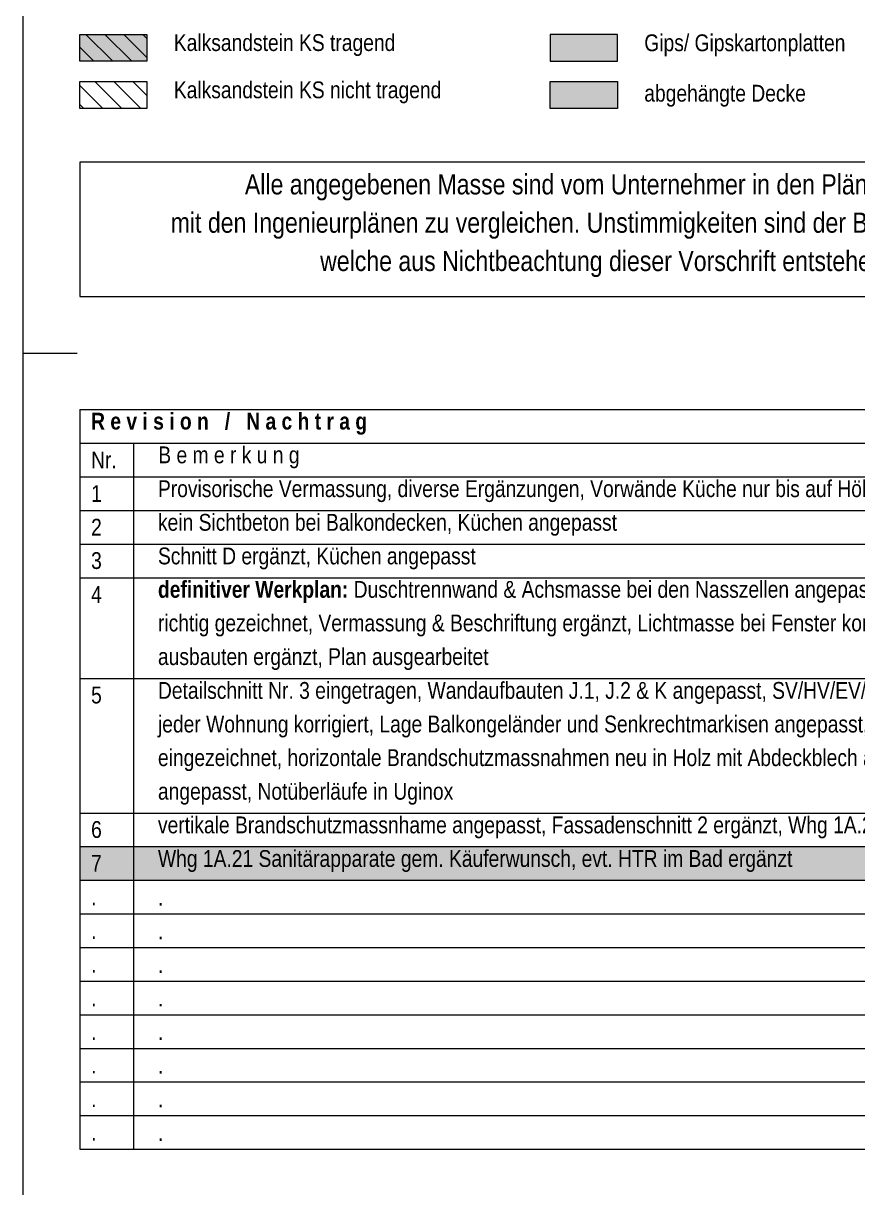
# Model space of a CAD drawing. Header units: metres. Extents: x 0.003 to 0.843, y 0.003 to 0.597.
# Drawn here: x 0.003 to 0.1272, y 0.1759 to 0.3491 of the extents above; entities that cross this region are included whole.
import ezdxf

# ---------------------------------------------------------------- set-up
doc = ezdxf.new("R2010")
doc.units = ezdxf.units.M
doc.linetypes.add('AUSGEZOGEN', pattern=[0])
doc.layers.add('Plankopf', color=7, linetype='AUSGEZOGEN', lineweight=13)
doc.layers.add('Raumbezeichnung', color=7, linetype='AUSGEZOGEN', lineweight=18)
doc.styles.add('ARIALNARROW', font='ARIALN.TTF')

msp = doc.modelspace()

# ---------------------------------------------------------------- hatches: boundary and pattern name
at = {"layer": 'Plankopf', "linetype": 'AUSGEZOGEN', "lineweight": 13}
for color, points in [(241, [(0.0114, 0.3474), (0.0114, 0.3434), (0.0214, 0.3434), (0.0214, 0.3474)]), (9, [(0.0814, 0.3434), (0.0914, 0.3434), (0.0914, 0.3474), (0.0814, 0.3474)]), (254, [(0.0914, 0.3364), (0.0914, 0.3404), (0.0814, 0.3404), (0.0814, 0.3364)]), (241, [(0.0114, 0.2266), (0.0114, 0.2216), (0.2044, 0.2216), (0.2044, 0.2266)])]:
    msp.add_hatch(color=color, dxfattribs=at).paths.add_polyline_path(points)

# ---------------------------------------------------------------- linework, layer by layer
at = {"layer": 'Plankopf', "color": 7, "linetype": 'AUSGEZOGEN', "lineweight": 13}
for p, q in [((0.003, 0.003), (0.003, 0.597)), ((0.0114, 0.3474), (0.0214, 0.3474)), ((0.0114, 0.3434), (0.0114, 0.3474)), ((0.01631, 0.3434), (0.01231, 0.3474)), ((0.01914, 0.3434), (0.01514, 0.3474)), ((0.0214, 0.34397), (0.01797, 0.3474)), ((0.0214, 0.3468), (0.0208, 0.3474)), ((0.0214, 0.3474), (0.0214, 0.3434)), ((0.0914, 0.3474), (0.0814, 0.3474)), ((0.0814, 0.3474), (0.0814, 0.3434)), ((0.0914, 0.3434), (0.0914, 0.3474)), ((0.01348, 0.3434), (0.0114, 0.34548)), ((0.0214, 0.3434), (0.0114, 0.3434)), ((0.0814, 0.3434), (0.0914, 0.3434)), ((0.0114, 0.3404), (0.0214, 0.3404)), ((0.0114, 0.3364), (0.0114, 0.3404)), ((0.01483, 0.3364), (0.0114, 0.33982)), ((0.01765, 0.3364), (0.01365, 0.3404)), ((0.02048, 0.3364), (0.01648, 0.3404)), ((0.0214, 0.33831), (0.01931, 0.3404)), ((0.0214, 0.3404), (0.0214, 0.3364)), ((0.0814, 0.3404), (0.0914, 0.3404)), ((0.0814, 0.3364), (0.0814, 0.3404)), ((0.0914, 0.3404), (0.0914, 0.3364)), ((0.012, 0.3364), (0.0114, 0.337)), ((0.0214, 0.3364), (0.0114, 0.3364)), ((0.0914, 0.3364), (0.0814, 0.3364)), ((0.0114, 0.3284), (0.0114, 0.3084)), ((0.2044, 0.3284), (0.0114, 0.3284)), ((0.0114, 0.3084), (0.2044, 0.3084)), ((0.003, 0.3), (0.011, 0.3)), ((0.0114, 0.2916), (0.2044, 0.2916)), ((0.0114, 0.2916), (0.0114, 0.1816)), ((0.0114, 0.2866), (0.2044, 0.2866)), ((0.0194, 0.2866), (0.0194, 0.1816)), ((0.0114, 0.2816), (0.2044, 0.2816)), ((0.0114, 0.2766), (0.2044, 0.2766)), ((0.0114, 0.2716), (0.2044, 0.2716)), ((0.0114, 0.2666), (0.2044, 0.2666)), ((0.0114, 0.2516), (0.2044, 0.2516)), ((0.0114, 0.2316), (0.2044, 0.2316)), ((0.0114, 0.2316), (0.2044, 0.2316)), ((0.0114, 0.2266), (0.2044, 0.2266)), ((0.0114, 0.2216), (0.2044, 0.2216)), ((0.0114, 0.2166), (0.2044, 0.2166)), ((0.0114, 0.2116), (0.2044, 0.2116)), ((0.0114, 0.2066), (0.2044, 0.2066)), ((0.0114, 0.2016), (0.2044, 0.2016)), ((0.0114, 0.1966), (0.2044, 0.1966)), ((0.0114, 0.1916), (0.2044, 0.1916)), ((0.0114, 0.1866), (0.2044, 0.1866)), ((0.0114, 0.1816), (0.2044, 0.1816))]:
    msp.add_line(p, q, dxfattribs=at)

# ---------------------------------------------------------------- texts
at = {"layer": 'Plankopf', "color": 7, "linetype": 'AUSGEZOGEN', "lineweight": 13, "attachment_point": 7, "style": 'ARIALNARROW'}
for s, insert, char_height, width in [('Kalksandstein\\~KS\\~tragend', (0.0254, 0.34418), 0.0025, 0.00125), ('Gips/\\~Gipskartonplatten', (0.0954, 0.34415), 0.0025, 0.00125), ('Kalksandstein\\~KS\\~nicht\\~tragend', (0.0254, 0.33715), 0.0025, 0.00125), ('abgehängte\\~Decke', (0.0954, 0.33665), 0.0025, 0.00125), ('Alle\\~angegebenen\\~Masse\\~sind\\~vom\\~Unternehmer\\~in\\~den\\~Plänen\\~und\\~am\\~Bau\\~zu\\~überprüfen\\~und', (0.03597, 0.3227), 0.003, 0.0015), ('mit\\~den\\~Ingenieurplänen\\~zu\\~vergleichen.\\~Unstimmigkeiten\\~sind\\~der\\~Bauleitung\\~sofort\\~mitzuteilen.\\~Für\\~Schäden,', (0.02493, 0.317), 0.003, 0.0015), ('welche\\~aus\\~Nichtbeachtung\\~dieser\\~Vorschrift\\~entstehen,\\~haftet\\~der\\~Unternehmer.', (0.04717, 0.3113), 0.003, 0.0015), ('\\fArial Narrow|i0|b1|c0|p0;R\\~e\\~v\\~i\\~s\\~i\\~o\\~n\\~\\~\\~/\\~\\~\\~N\\~a\\~c\\~h\\~t\\~r\\~a\\~g', (0.01309, 0.28786), 0.0025, 0.00125), ('B\\~e\\~m\\~e\\~r\\~k\\~u\\~n\\~g', (0.02309, 0.28286), 0.0025, 0.00125), ('Nr.', (0.01309, 0.28286), 0.0025, 0.00125), ('Provisorische\\~Vermassung,\\~diverse\\~Ergänzungen,\\~Vorwände\\~Küche\\~nur\\~bis\\~auf\\~Höhe\\~Küche', (0.02304, 0.27783), 0.0025, 0.00125), ('1', (0.01309, 0.27786), 0.0025, 0.00125), ('2', (0.01309, 0.27286), 0.0025, 0.00125), ('kein\\~Sichtbeton\\~bei\\~Balkondecken,\\~Küchen\\~angepasst', (0.02304, 0.27283), 0.0025, 0.00125), ('3', (0.01309, 0.26786), 0.0025, 0.00125), ('Schnitt\\~D\\~ergänzt,\\~Küchen\\~angepasst', (0.02304, 0.26783), 0.0025, 0.00125), ('4', (0.01309, 0.26286), 0.0025, 0.00125), ('Detailschnitt\\~Nr.\\~3\\~eingetragen,\\~Wandaufbauten\\~J.1,\\~J.2\\~&\\~K\\~angepasst,\\~SV/HV/EV/MM\\~&\\~Armaturen\\~&\\~Garderoben\\~in', (0.02304, 0.24783), 0.0025, 0.00125), ('5', (0.01309, 0.24786), 0.0025, 0.00125), ('jeder\\~Wohnung\\~korrigiert,\\~Lage\\~Balkongeländer\\~und\\~Senkrechtmarkisen\\~angepasst,\\~vertikale\\~Brandschutzmassnahme\\~', (0.02304, 0.24283), 0.0025, 0.00125), ('eingezeichnet,\\~horizontale\\~Brandschutzmassnahmen\\~neu\\~in\\~Holz\\~mit\\~Abdeckblech\\~aus\\~Uginox,\\~Fensteraussenmasse\\~', (0.02304, 0.23783), 0.0025, 0.00125), ('angepasst,\\~Notüberläufe\\~in\\~Uginox', (0.02304, 0.23283), 0.0025, 0.00125), ('6', (0.01309, 0.22786), 0.0025, 0.00125), ('vertikale\\~Brandschutzmassnhame\\~angepasst,\\~Fassadenschnitt\\~2\\~ergänzt,\\~Whg\\~1A.21\\~Käuferwünsche\\~eingetragen', (0.02304, 0.22783), 0.0025, 0.00125), ('7', (0.01309, 0.22286), 0.0025, 0.00125), ('Whg\\~1A.21\\~Sanitärapparate\\~gem.\\~Käuferwunsch,\\~evt.\\~HTR\\~im\\~Bad\\~ergänzt', (0.02304, 0.22283), 0.0025, 0.00125), ('.', (0.01309, 0.21786), 0.0025, 0.00125), ('.', (0.02304, 0.21783), 0.0025, 0.00125), ('.', (0.01309, 0.21286), 0.0025, 0.00125), ('.', (0.02304, 0.21283), 0.0025, 0.00125), ('.', (0.01309, 0.20786), 0.0025, 0.00125), ('.', (0.02304, 0.20783), 0.0025, 0.00125), ('.', (0.01309, 0.20286), 0.0025, 0.00125), ('.', (0.02304, 0.20283), 0.0025, 0.00125), ('.', (0.01309, 0.19786), 0.0025, 0.00125), ('.', (0.02304, 0.19783), 0.0025, 0.00125), ('.', (0.01309, 0.19286), 0.0025, 0.00125), ('.', (0.02304, 0.19283), 0.0025, 0.00125), ('.', (0.01309, 0.18786), 0.0025, 0.00125), ('.', (0.02304, 0.18783), 0.0025, 0.00125), ('.', (0.01309, 0.18286), 0.0025, 0.00125), ('.', (0.02304, 0.18283), 0.0025, 0.00125)]:
    msp.add_mtext(s, dxfattribs=dict(at, insert=insert, char_height=char_height, width=width))
at = {"layer": 'Raumbezeichnung', "color": 7, "linetype": 'AUSGEZOGEN', "lineweight": 18, "char_height": 0.0025, "width": 0.00125, "attachment_point": 7, "style": 'ARIALNARROW'}
for s, insert in [('\\fArial Narrow|i0|b1|c0|p0;definitiver\\~Werkplan:\\~', (0.02304, 0.26286)), ('Duschtrennwand\\~&\\~Achsmasse\\~bei\\~den\\~Nasszellen\\~angepasst\\~Balkon,\\~Treppenhaus\\~&Fenster\\~', (0.05216, 0.26286)), ('richtig\\~gezeichnet,\\~Vermassung\\~&\\~Beschriftung\\~ergänzt,\\~Lichtmasse\\~bei\\~Fenster\\~korrigert,\\~Bodenaufbauten\\~&\\~Raum-', (0.02304, 0.25786)), ('ausbauten\\~ergänzt,\\~Plan\\~ausgearbeitet', (0.02304, 0.25286))]:
    msp.add_mtext(s, dxfattribs=dict(at, insert=insert))

doc.saveas('drawing.dxf')
